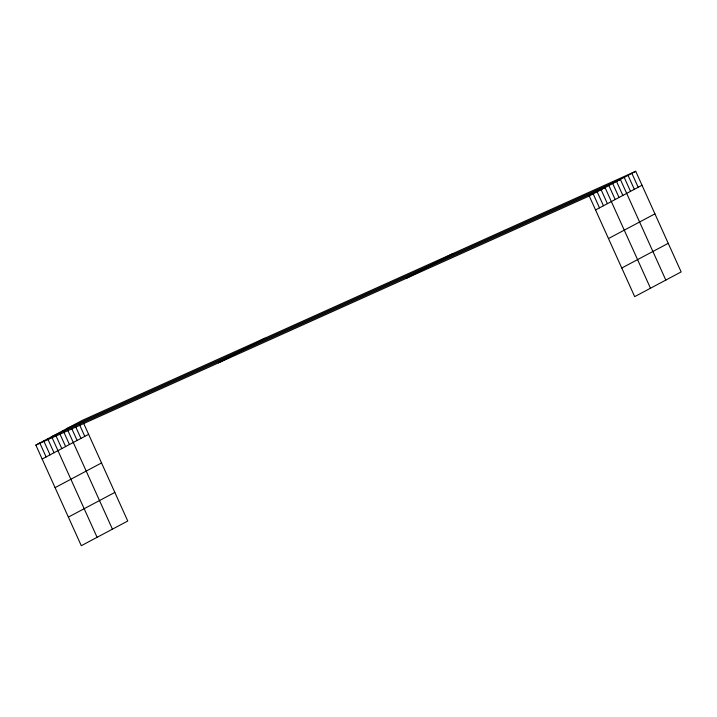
<?xml version="1.0" encoding="UTF-8"?>
<svg xmlns="http://www.w3.org/2000/svg" width="717" height="717" viewBox="0 0 717 717"><rect width="100%" height="100%" fill="white"/><g stroke="black" fill="none" stroke-linecap="round" stroke-linejoin="round"><path stroke-width="1.08" d="M83.665 423.362L127.751 521.017L81.29 545.709L35.85 445.069L82.312 420.368L635.71 171.291L681.15 271.931L634.688 296.632L589.249 195.983L635.71 171.291M218.47 362.865L264.932 338.173M42.16 459.041L88.621 434.341M406.629 278.178L453.09 253.486M55.075 487.641L101.536 462.94M595.558 209.956L642.011 185.255M68.375 517.109L114.837 492.409M608.464 238.555L654.926 213.863M621.773 268.024L668.235 243.332M51.651 436.671L605.04 187.585L650.489 288.234M35.85 445.069L589.249 195.983M631.874 173.326L638.184 187.298M628.038 175.36L634.348 189.333M624.211 177.404L630.512 191.367M665.815 280.087L620.375 179.438L66.977 428.524L112.426 529.164M616.539 181.473L622.849 195.445M612.712 183.516L619.013 197.48M608.876 185.551L615.186 199.523M601.097 189.682L607.398 203.655M597.144 191.789L603.454 205.752M593.192 193.886L599.502 207.858M79.381 424.401L84.785 436.375M75.545 426.445L80.949 438.419M71.709 428.479L77.122 440.453M63.15 430.558L69.45 444.531M59.762 433.597L65.623 446.566M55.926 435.631L61.787 448.6M52.099 437.666L97.091 537.32M47.698 438.768L54.008 452.741M43.746 440.865L50.056 454.838M39.802 442.963L46.103 456.935"/></g></svg>
